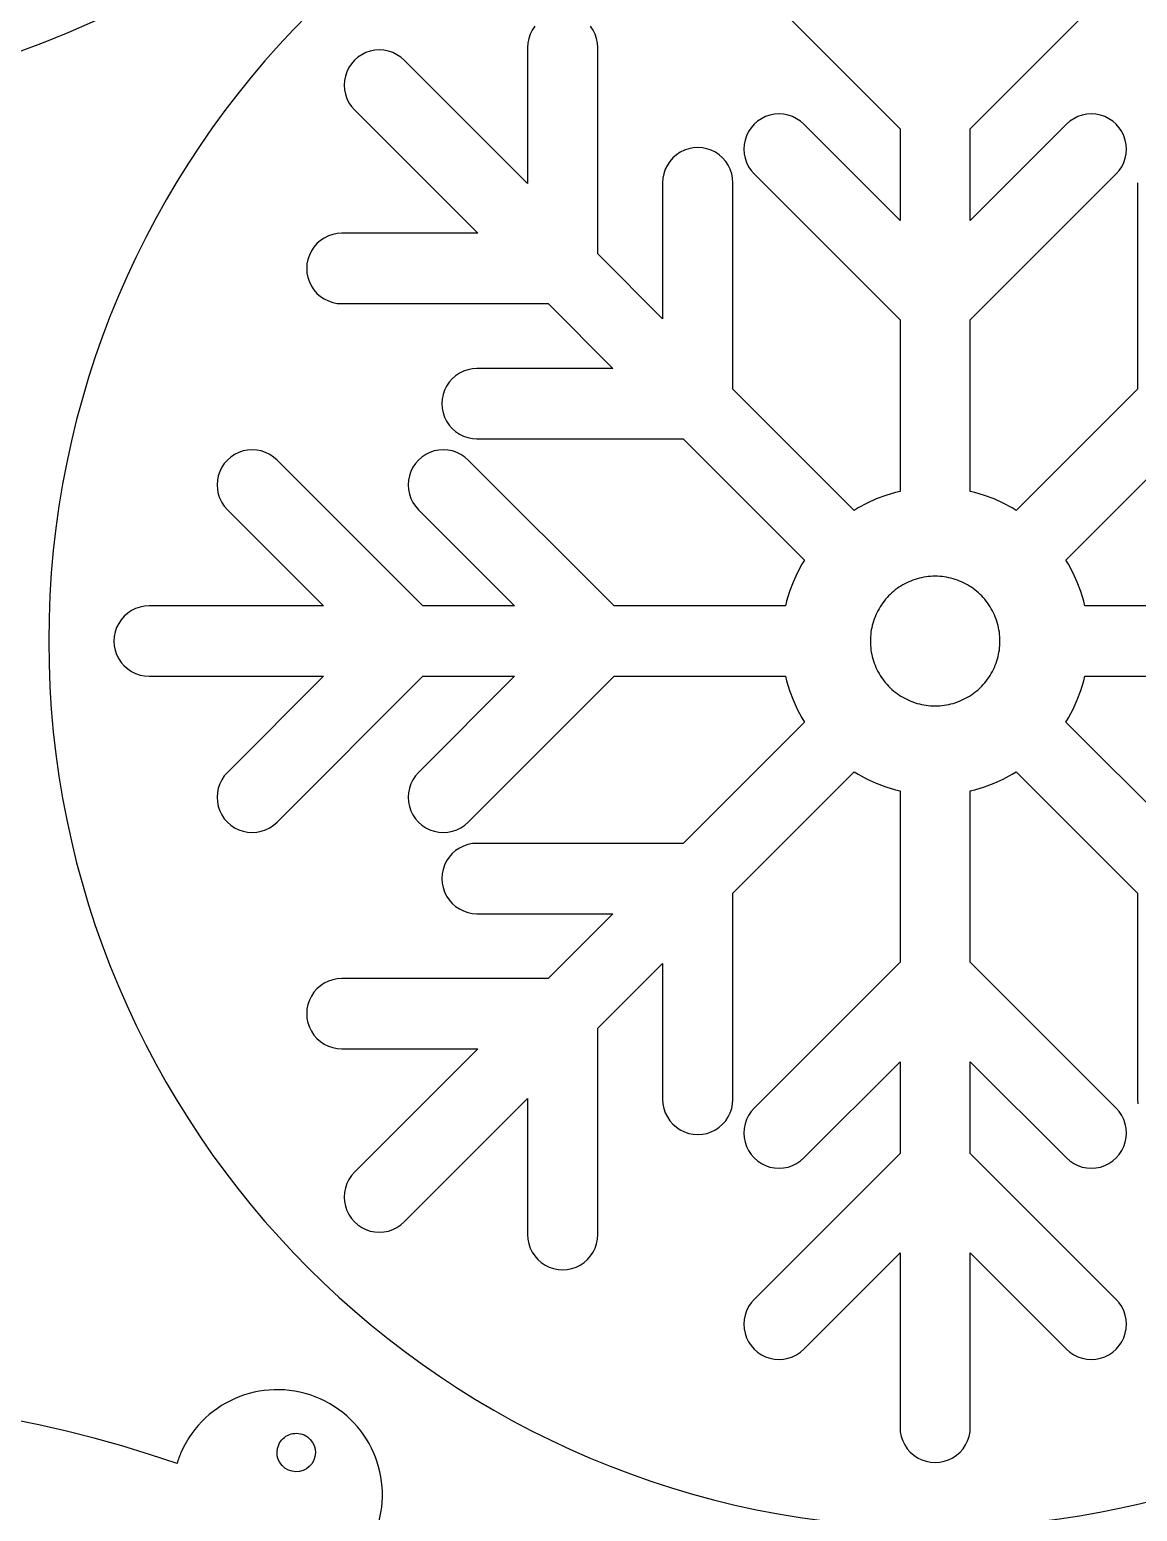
# Model space of a CAD drawing. Extents: x -10 to 300, y 40 to 641.
# Drawn here: x 112.1 to 194.3, y 364.2 to 474 of the extents above; entities that cross this region are included whole.
import ezdxf

# ---------------------------------------------------------------- set-up
doc = ezdxf.new("R2010")
doc.units = 0
doc.layers.add('Laag_1', color=7, linetype='CONTINUOUS')

msp = doc.modelspace()

# ---------------------------------------------------------------- linework, layer by layer
at = {"layer": 'Laag_1', "color": 1}
for p, q in [((165.843651, 477.495409), (176.655368, 466.683607)), ((181.866801, 466.683607), (192.678598, 477.495409)), ((149.129875, 473.368653), (149.063343, 473.034312)), ((149.239408, 473.691436), (149.129875, 473.368653)), ((149.390065, 473.997114), (149.239408, 473.691436)), ((149.579437, 474.280485), (149.390065, 473.997114)), ((153.903319, 473.997114), (153.71403, 474.280485)), ((154.054088, 473.691436), (153.903319, 473.997114)), ((154.16373, 473.368653), (154.054088, 473.691436)), ((154.230101, 473.034312), (154.16373, 473.368653)), ((137.061175, 472.320522), (136.755496, 472.169715)), ((137.383883, 472.429956), (137.061175, 472.320522)), ((137.718256, 472.49657), (137.383883, 472.429956)), ((138.058287, 472.518884), (137.718256, 472.49657)), ((138.398536, 472.49657), (138.058287, 472.518871)), ((138.732608, 472.429956), (138.398536, 472.49657)), ((139.055479, 472.320522), (138.732608, 472.429956)), ((139.361167, 472.169715), (139.055479, 472.320522)), ((149.063343, 473.034312), (149.040881, 472.694275)), ((149.041073, 472.694275), (149.041073, 462.615486)), ((154.252477, 472.694275), (154.229936, 473.034312)), ((154.252477, 457.404103), (154.252477, 472.694275)), ((135.801746, 471.216032), (135.650979, 470.910353)), ((135.991146, 471.499402), (135.801746, 471.216032)), ((136.215922, 471.755578), (135.991146, 471.499402)), ((136.4721, 471.980315), (136.215922, 471.755578)), ((136.755496, 472.169715), (136.4721, 471.980315)), ((139.644639, 471.980315), (139.361167, 472.169715)), ((139.900871, 471.755578), (139.644639, 471.980315)), ((149.041073, 462.615486), (139.900871, 471.755578)), ((135.474915, 470.253237), (135.452341, 469.913192)), ((135.541527, 470.587577), (135.474915, 470.253237)), ((135.650979, 470.910353), (135.541527, 470.587577)), ((135.452671, 469.913192), (135.475125, 469.572985)), ((135.474915, 469.572985), (135.541527, 469.238808)), ((135.541527, 469.238808), (135.650979, 468.916026)), ((135.650979, 468.916026), (135.801746, 468.610348)), ((135.801746, 468.610348), (135.991146, 468.326819)), ((135.991146, 468.326819), (136.215922, 468.070649)), ((136.215922, 468.070649), (145.355969, 458.930386)), ((165.618952, 466.755753), (165.42958, 466.472384)), ((165.843651, 467.012089), (165.618952, 466.755753)), ((166.099965, 467.236825), (165.843651, 467.012089)), ((166.383326, 467.426227), (166.099965, 467.236825)), ((166.688958, 467.576867), (166.383326, 467.426227)), ((167.01172, 467.686473), (166.688958, 467.576867)), ((167.346095, 467.752916), (167.01172, 467.686473)), ((167.686235, 467.775224), (167.346095, 467.752916)), ((168.026264, 467.752916), (167.686235, 467.775224)), ((168.360556, 467.686473), (168.026264, 467.752916)), ((168.683318, 467.576867), (168.360556, 467.686473)), ((168.989055, 467.426227), (168.683318, 467.576867)), ((169.272449, 467.236825), (168.989055, 467.426227)), ((169.528676, 467.012089), (169.272449, 467.236825)), ((176.655368, 459.88521), (169.528676, 467.012089)), ((188.99357, 467.012089), (181.866801, 459.88521)), ((189.249857, 467.236825), (188.99357, 467.012089)), ((189.533248, 467.426227), (189.249857, 467.236825)), ((189.838985, 467.576867), (189.533248, 467.426227)), ((190.161748, 467.686473), (189.838985, 467.576867)), ((190.495985, 467.752916), (190.161748, 467.686473)), ((190.836044, 467.775224), (190.495985, 467.752916)), ((191.176181, 467.752916), (190.836044, 467.775224)), ((191.510528, 467.686473), (191.176181, 467.752916)), ((191.833235, 467.576867), (191.510528, 467.686473)), ((192.138976, 467.426227), (191.833235, 467.576867)), ((192.422366, 467.236825), (192.138976, 467.426227)), ((192.678598, 467.012089), (192.422366, 467.236825)), ((192.903351, 466.755753), (192.678598, 467.012089)), ((193.092699, 466.472384), (192.903351, 466.755753)), ((165.169274, 465.843921), (165.102744, 465.509745)), ((165.278894, 466.166704), (165.169274, 465.843921)), ((165.42958, 466.472384), (165.278894, 466.166704)), ((176.655368, 466.683607), (176.655368, 459.88521)), ((181.866801, 459.88521), (181.866801, 466.683607)), ((193.243382, 466.166704), (193.092699, 466.472384)), ((193.353028, 465.843921), (193.243382, 466.166704)), ((193.419505, 465.509745), (193.353028, 465.843921)), ((159.822788, 464.518118), (159.598171, 464.261947)), ((160.079047, 464.742861), (159.822788, 464.518118)), ((160.36244, 464.93226), (160.079047, 464.742861)), ((160.668095, 465.083063), (160.36244, 464.93226)), ((160.990912, 465.192503), (160.668095, 465.083063)), ((161.325176, 465.259108), (160.990912, 465.192503)), ((161.665234, 465.281254), (161.325176, 465.259108)), ((162.005483, 465.259108), (161.665234, 465.281262)), ((162.339693, 465.192503), (162.005483, 465.259108)), ((162.662428, 465.083063), (162.339693, 465.192503)), ((162.96811, 464.93226), (162.662428, 465.083063)), ((163.251586, 464.742861), (162.96811, 464.93226)), ((163.507791, 464.518118), (163.251586, 464.742861)), ((163.732544, 464.261947), (163.507791, 464.518118)), ((165.102744, 465.509745), (165.080284, 465.169537)), ((165.080504, 465.169537), (165.103102, 464.8295)), ((165.102744, 464.8295), (165.169274, 464.495155)), ((193.353028, 464.495155), (193.419505, 464.8295)), ((193.441799, 465.169537), (193.41923, 465.509745)), ((193.419505, 464.8295), (193.441965, 465.169537)), ((159.258004, 463.672743), (159.148355, 463.350122)), ((159.408795, 463.978421), (159.258004, 463.672743)), ((159.598171, 464.261947), (159.408795, 463.978421)), ((163.921889, 463.978421), (163.732544, 464.261947)), ((164.072684, 463.672743), (163.921889, 463.978421)), ((164.182244, 463.350122), (164.072684, 463.672743)), ((165.169274, 464.495155), (165.278894, 464.172378)), ((165.278894, 464.172378), (165.42958, 463.8667)), ((165.42958, 463.8667), (165.618952, 463.583329)), ((165.618952, 463.583329), (165.843651, 463.326994)), ((192.678598, 463.326994), (192.903351, 463.583329)), ((192.903351, 463.583329), (193.092699, 463.8667)), ((193.092699, 463.8667), (193.243382, 464.172378)), ((193.243382, 464.172378), (193.353028, 464.495155)), ((159.059641, 462.67574), (159.059641, 452.59678)), ((159.081853, 463.015784), (159.059834, 462.67574)), ((159.148355, 463.350122), (159.081853, 463.015784)), ((164.248697, 463.015784), (164.182244, 463.350122)), ((164.270992, 462.67574), (164.248423, 463.015784)), ((164.270992, 447.385414), (164.270992, 462.67574)), ((165.843651, 463.326994), (176.655368, 452.515181)), ((181.866801, 452.515181), (192.678598, 463.326994)), ((194.251287, 462.67574), (194.251287, 447.385414)), ((133.434839, 458.167251), (133.210035, 457.910911)), ((133.691016, 458.391979), (133.434839, 458.167251)), ((133.974432, 458.581395), (133.691016, 458.391979)), ((134.280037, 458.732037), (133.974432, 458.581395)), ((134.602826, 458.841628), (134.280037, 458.732037)), ((134.937174, 458.908078), (134.602826, 458.841628)), ((135.27723, 458.930386), (134.937174, 458.908078)), ((145.355969, 458.930386), (135.27723, 458.930386)), ((132.760353, 456.999085), (132.693822, 456.664903)), ((132.869868, 457.321862), (132.760353, 456.999085)), ((133.020681, 457.627547), (132.869868, 457.321862)), ((133.210035, 457.910911), (133.020681, 457.627547)), ((159.059641, 452.59678), (154.252477, 457.404103)), ((132.693822, 456.664903), (132.671312, 456.324708)), ((132.671587, 456.324708), (132.694069, 455.984664)), ((132.693822, 455.984664), (132.760353, 455.650317)), ((132.760353, 455.650317), (132.869868, 455.32754)), ((132.869868, 455.32754), (133.020681, 455.021871)), ((133.020681, 455.021871), (133.210035, 454.738491)), ((133.210035, 454.738491), (133.434839, 454.482153)), ((133.434839, 454.482153), (133.691016, 454.257409)), ((133.691016, 454.257409), (133.974432, 454.068175)), ((133.974432, 454.068175), (134.280037, 453.917378)), ((134.280037, 453.917378), (134.602826, 453.807777)), ((134.602826, 453.807777), (134.937174, 453.741324)), ((134.937174, 453.741324), (135.27723, 453.719016)), ((135.27723, 453.719016), (150.567369, 453.719016)), ((150.567369, 453.719016), (155.374698, 448.911841)), ((176.655368, 452.515181), (176.655368, 439.802123)), ((181.866801, 439.802123), (181.866801, 452.515181)), ((143.453353, 448.148712), (143.228658, 447.892384)), ((143.709557, 448.373287), (143.453353, 448.148712)), ((143.993028, 448.562692), (143.709557, 448.373287)), ((144.29877, 448.713496), (143.993028, 448.562692)), ((144.62134, 448.823103), (144.29877, 448.713496)), ((144.955688, 448.889537), (144.62134, 448.823103)), ((145.295743, 448.911841), (144.955688, 448.889537)), ((155.374698, 448.911841), (145.295743, 448.911841)), ((142.778976, 446.980539), (142.712364, 446.64621)), ((142.888382, 447.303334), (142.778976, 446.980539)), ((143.039195, 447.60899), (142.888382, 447.303334)), ((143.228658, 447.892384), (143.039195, 447.60899)), ((173.260536, 438.39588), (164.270992, 447.385414)), ((194.251287, 447.385414), (185.26177, 438.39588)), ((142.690183, 446.306162), (142.712253, 445.965963)), ((142.712364, 446.64621), (142.690322, 446.306162)), ((142.712364, 445.965963), (142.778976, 445.631772)), ((142.778976, 445.631772), (142.888382, 445.309004)), ((142.888382, 445.309004), (143.039195, 445.003311)), ((143.039195, 445.003311), (143.228658, 444.719894)), ((143.228658, 444.719894), (143.453353, 444.463653)), ((143.453353, 444.463653), (143.709557, 444.238909)), ((143.709557, 444.238909), (143.993028, 444.04955)), ((143.993028, 444.04955), (144.29877, 443.898783)), ((144.29877, 443.898783), (144.62134, 443.789248)), ((144.62134, 443.789248), (144.955688, 443.722759)), ((144.955688, 443.722759), (145.295743, 443.700461)), ((145.295743, 443.700461), (160.586072, 443.700461)), ((160.586072, 443.700461), (169.57562, 434.71089)), ((188.946686, 434.71089), (197.936203, 443.700461)), ((127.330696, 442.541862), (127.04739, 442.352499)), ((127.636438, 442.692612), (127.330696, 442.541862)), ((127.959146, 442.802163), (127.636438, 442.692612)), ((128.293327, 442.868666), (127.959146, 442.802163)), ((128.633494, 442.890943), (128.293327, 442.868666)), ((128.973551, 442.868666), (128.633494, 442.890956)), ((129.307927, 442.802163), (128.973551, 442.868666)), ((129.630688, 442.692612), (129.307927, 442.802163)), ((129.936457, 442.541862), (129.630688, 442.692612)), ((130.219737, 442.352499), (129.936457, 442.541862)), ((141.49911, 442.541862), (141.215721, 442.352499)), ((141.80476, 442.692612), (141.49911, 442.541862)), ((142.127495, 442.802163), (141.80476, 442.692612)), ((142.461658, 442.868666), (142.127495, 442.802163)), ((142.801899, 442.890943), (142.461658, 442.868666)), ((143.141983, 442.868666), (142.801899, 442.890956)), ((143.476358, 442.802163), (143.141983, 442.868666)), ((143.799093, 442.692612), (143.476358, 442.802163)), ((144.104862, 442.541862), (143.799093, 442.692612)), ((144.388141, 442.352499), (144.104862, 442.541862)), ((126.376863, 441.588105), (126.226187, 441.282421)), ((126.566327, 441.871526), (126.376863, 441.588105)), ((126.790939, 442.127772), (126.566327, 441.871526)), ((127.04739, 442.352499), (126.790939, 442.127772)), ((130.476078, 442.127772), (130.219737, 442.352499)), ((141.287905, 431.315971), (130.476078, 442.127772)), ((140.545248, 441.588105), (140.394591, 441.282421)), ((140.734648, 441.871526), (140.545248, 441.588105)), ((140.959351, 442.127772), (140.734648, 441.871526)), ((141.215721, 442.352499), (140.959351, 442.127772)), ((144.64451, 442.127772), (144.388141, 442.352499)), ((155.45631, 431.315971), (144.64451, 442.127772)), ((126.050115, 440.62538), (126.027659, 440.285255)), ((126.116617, 440.959691), (126.050115, 440.62538)), ((126.226187, 441.282421), (126.116617, 440.959691)), ((140.218527, 440.62538), (140.196091, 440.285255)), ((140.285029, 440.959691), (140.218527, 440.62538)), ((140.394591, 441.282421), (140.285029, 440.959691)), ((126.027852, 440.285255), (126.050307, 439.94517)), ((126.050115, 439.94517), (126.116617, 439.610863)), ((126.116617, 439.610863), (126.226187, 439.288106)), ((126.226187, 439.288106), (126.376863, 438.98244)), ((140.19631, 440.285255), (140.218738, 439.94517)), ((140.218527, 439.94517), (140.285029, 439.610863)), ((140.285029, 439.610863), (140.394591, 439.288106)), ((140.394591, 439.288106), (140.545248, 438.98244)), ((175.596809, 439.505165), (174.898607, 439.242393)), ((176.310664, 439.721712), (175.596809, 439.505165)), ((176.655368, 439.802123), (176.310664, 439.721712)), ((182.211609, 439.721712), (181.866801, 439.802123)), ((182.92547, 439.505165), (182.211609, 439.721712)), ((183.623643, 439.242393), (182.92547, 439.505165)), ((126.376863, 438.98244), (126.566327, 438.699028)), ((126.566327, 438.699028), (126.790939, 438.442769)), ((126.790939, 438.442769), (133.917873, 431.315971)), ((140.545248, 438.98244), (140.734648, 438.699028)), ((140.734648, 438.699028), (140.959351, 438.442769)), ((140.959351, 438.442769), (148.086286, 431.315971)), ((173.561192, 438.582854), (173.260536, 438.39588)), ((174.219149, 438.934533), (173.561192, 438.582854)), ((174.898607, 439.242393), (174.219149, 438.934533)), ((184.303153, 438.934533), (183.623643, 439.242393)), ((184.961054, 438.582854), (184.303153, 438.934533)), ((185.26177, 438.39588), (184.961054, 438.582854)), ((169.388622, 434.410234), (169.03687, 433.752317)), ((169.57562, 434.71089), (169.388622, 434.410234)), ((189.133598, 434.410234), (188.946686, 434.71089)), ((189.485377, 433.752317), (189.133598, 434.410234)), ((168.729029, 433.072817), (168.466212, 432.37467)), ((169.03687, 433.752317), (168.729029, 433.072817)), ((176.577405, 432.695101), (176.441256, 432.600011)), ((176.716647, 432.785388), (176.577405, 432.695101)), ((176.858818, 432.870788), (176.716647, 432.785388)), ((177.003921, 432.951241), (176.858818, 432.870788)), ((177.151793, 433.026657), (177.003921, 432.951241)), ((177.302272, 433.096983), (177.151793, 433.026657)), ((177.45519, 433.162107), (177.302272, 433.096983)), ((177.610392, 433.221968), (177.45519, 433.162107)), ((177.76771, 433.276492), (177.610392, 433.221968)), ((177.927143, 433.325614), (177.76771, 433.276492)), ((178.088535, 433.36926), (177.927143, 433.325614)), ((178.251718, 433.40731), (178.088535, 433.36926)), ((178.416558, 433.439721), (178.251718, 433.40731)), ((178.582933, 433.4664), (178.416558, 433.439721)), ((178.750699, 433.487261), (178.582933, 433.4664)), ((178.919751, 433.502262), (178.750699, 433.487261)), ((179.089932, 433.511392), (178.919751, 433.502262)), ((179.26111, 433.514531), (179.089932, 433.511392)), ((179.431746, 433.511463), (179.260555, 433.514601)), ((179.601917, 433.502333), (179.431746, 433.511463)), ((179.77096, 433.487332), (179.601917, 433.502333)), ((179.938746, 433.466471), (179.77096, 433.487332)), ((180.10512, 433.43979), (179.938746, 433.466471)), ((180.26996, 433.40738), (180.10512, 433.43979)), ((180.433146, 433.369331), (180.26996, 433.40738)), ((180.594535, 433.325684), (180.433146, 433.369331)), ((180.753971, 433.276567), (180.594535, 433.325684)), ((180.911291, 433.222039), (180.753971, 433.276567)), ((181.066487, 433.162173), (180.911291, 433.222039)), ((181.219405, 433.097049), (181.066487, 433.162173)), ((181.369889, 433.026727), (181.219405, 433.097049)), ((181.517762, 432.951307), (181.369889, 433.026727)), ((181.662865, 432.870858), (181.517762, 432.951307)), ((181.805034, 432.785459), (181.662865, 432.870858)), ((181.944277, 432.695167), (181.805034, 432.785459)), ((182.080427, 432.600081), (181.944277, 432.695167)), ((189.793277, 433.072817), (189.485377, 433.752317)), ((190.055956, 432.37467), (189.793277, 433.072817)), ((168.249762, 431.660772), (168.169324, 431.315971)), ((168.466212, 432.37467), (168.249762, 431.660772)), ((175.480739, 431.675664), (175.378786, 431.540799)), ((175.587083, 431.8064), (175.480739, 431.675664)), ((175.697658, 431.932958), (175.587083, 431.8064)), ((175.812145, 432.055247), (175.697658, 431.932958)), ((175.930702, 432.173181), (175.812145, 432.055247)), ((176.053005, 432.286707), (175.930702, 432.173181)), ((176.178894, 432.395742), (176.053005, 432.286707)), ((176.308365, 432.500197), (176.178894, 432.395742)), ((176.441256, 432.600011), (176.308365, 432.500197)), ((182.213317, 432.500263), (182.080427, 432.600081)), ((182.342783, 432.395811), (182.213317, 432.500263)), ((182.468672, 432.286776), (182.342783, 432.395811)), ((182.590975, 432.173256), (182.468672, 432.286776)), ((182.709536, 432.055314), (182.590975, 432.173256)), ((182.82402, 431.933027), (182.709536, 432.055314)), ((182.934599, 431.806471), (182.82402, 431.933027)), ((183.040944, 431.67573), (182.934599, 431.806471)), ((183.142897, 431.540868), (183.040944, 431.67573)), ((190.272542, 431.660772), (190.055956, 432.37467)), ((190.352952, 431.315971), (190.272542, 431.660772)), ((119.149029, 430.552768), (118.924325, 430.296523)), ((119.405287, 430.77751), (119.149029, 430.552768)), ((119.688676, 430.966887), (119.405287, 430.77751)), ((119.994336, 431.117635), (119.688676, 430.966887)), ((120.31718, 431.227173), (119.994336, 431.117635)), ((120.651446, 431.293677), (120.31718, 431.227173)), ((120.991584, 431.315971), (120.651446, 431.293677)), ((133.917873, 431.315971), (120.991584, 431.315971)), ((148.086286, 431.315971), (141.287905, 431.315971)), ((168.169324, 431.315971), (155.45631, 431.315971)), ((174.803158, 430.501085), (174.743064, 430.343654)), ((174.868953, 430.656824), (174.803158, 430.501085)), ((174.940448, 430.810736), (174.868953, 430.656824)), ((175.017641, 430.962647), (174.940448, 430.810736)), ((175.100534, 431.11241), (175.017641, 430.962647)), ((175.188247, 431.259072), (175.099978, 431.112345)), ((175.281237, 431.401918), (175.188247, 431.259072)), ((175.378786, 431.540799), (175.281237, 431.401918)), ((183.24044, 431.401984), (183.142897, 431.540868)), ((183.333431, 431.259147), (183.24044, 431.401984)), ((183.4217, 431.11241), (183.333431, 431.259147)), ((183.504591, 430.96262), (183.4217, 431.112384)), ((183.581786, 430.810709), (183.504591, 430.96262)), ((183.65328, 430.656792), (183.581786, 430.810709)), ((183.719072, 430.501058), (183.65328, 430.656792)), ((183.779169, 430.343623), (183.719072, 430.501058)), ((203.065966, 431.315971), (190.352952, 431.315971)), ((118.474625, 429.384684), (118.408093, 429.050391)), ((118.58424, 429.707446), (118.474625, 429.384684)), ((118.735036, 430.01312), (118.58424, 429.707446)), ((118.924325, 430.296523), (118.735036, 430.01312)), ((174.502866, 429.372231), (174.482812, 429.207289)), ((174.528652, 429.536565), (174.502866, 429.372231)), ((174.560077, 429.700129), (174.528652, 429.536565)), ((174.597187, 429.862775), (174.560077, 429.700129)), ((174.639983, 430.024343), (174.597187, 429.862775)), ((174.688675, 430.184687), (174.639983, 430.024343)), ((174.743064, 430.343654), (174.688675, 430.184687)), ((183.833559, 430.18466), (183.779169, 430.343623)), ((183.882254, 430.024316), (183.833559, 430.18466)), ((183.92505, 429.862744), (183.882254, 430.024316)), ((183.96216, 429.700102), (183.92505, 429.862744)), ((183.993631, 429.536534), (183.96216, 429.700102)), ((184.019416, 429.372204), (183.993631, 429.536534)), ((184.03947, 429.207262), (184.019416, 429.372204)), ((118.408093, 429.050391), (118.38585, 428.710293)), ((118.38585, 428.710293), (118.40793, 428.370195)), ((118.408093, 428.370195), (118.474625, 428.035902)), ((174.459972, 428.876177), (174.456834, 428.710308)), ((174.456834, 428.710308), (174.459972, 428.544447)), ((174.468126, 429.04188), (174.459972, 428.876177)), ((174.459972, 428.544447), (174.468126, 428.378734)), ((174.482812, 429.207289), (174.468126, 429.04188)), ((174.468126, 428.378734), (174.482812, 428.213331)), ((184.054156, 429.041853), (184.03947, 429.207262)), ((184.03947, 428.2133), (184.054156, 428.378707)), ((184.06231, 428.876141), (184.054156, 429.041853)), ((184.054156, 428.378707), (184.06231, 428.54442)), ((184.065448, 428.710281), (184.06231, 428.876141)), ((184.06231, 428.54442), (184.065448, 428.710281)), ((118.474625, 428.035902), (118.58424, 427.71314)), ((118.58424, 427.71314), (118.735036, 427.407469)), ((118.735036, 427.407469), (118.924325, 427.124066)), ((174.482812, 428.213331), (174.502866, 428.048383)), ((174.502866, 428.048383), (174.528652, 427.884049)), ((174.528652, 427.884049), (174.560077, 427.720486)), ((174.560077, 427.720486), (174.597187, 427.557844)), ((174.597187, 427.557844), (174.639983, 427.396277)), ((174.639983, 427.396277), (174.688675, 427.235932)), ((174.688675, 427.235932), (174.743064, 427.076965)), ((183.779169, 427.076939), (183.833559, 427.2359)), ((183.833559, 427.2359), (183.882254, 427.396246)), ((183.882254, 427.396246), (183.92505, 427.557817)), ((183.92505, 427.557817), (183.96216, 427.720459)), ((183.96216, 427.720459), (183.993631, 427.884024)), ((183.993631, 427.884024), (184.019416, 428.048358)), ((184.019416, 428.048358), (184.03947, 428.2133)), ((118.924325, 427.124066), (119.149029, 426.867821)), ((119.149029, 426.867821), (119.405287, 426.643076)), ((119.405287, 426.643076), (119.688676, 426.453704)), ((119.688676, 426.453704), (119.994336, 426.302963)), ((119.994336, 426.302963), (120.31718, 426.193429)), ((120.31718, 426.193429), (120.651446, 426.126913)), ((120.651446, 426.126913), (120.991584, 426.104627)), ((120.991584, 426.104627), (133.917873, 426.104627)), ((133.917873, 426.104627), (126.790939, 418.97782)), ((130.476078, 415.292818), (141.287905, 426.104627)), ((148.086286, 426.104627), (140.959351, 418.97782)), ((141.287905, 426.104627), (148.086286, 426.104627)), ((144.64451, 415.292818), (155.45631, 426.104627)), ((155.45631, 426.104627), (168.169324, 426.104627)), ((168.169324, 426.104627), (168.249762, 425.759805)), ((174.743064, 427.076965), (174.803158, 426.919531)), ((174.803158, 426.919531), (174.868953, 426.763795)), ((174.868953, 426.763795), (174.940448, 426.609879)), ((174.940448, 426.609879), (175.017641, 426.457967)), ((175.017641, 426.457967), (175.100534, 426.308205)), ((175.100534, 426.308173), (175.188801, 426.161446)), ((175.188801, 426.161446), (175.281793, 426.018603)), ((183.240995, 426.018678), (183.333987, 426.161517)), ((183.333987, 426.161517), (183.42225, 426.308253)), ((183.4217, 426.308173), (183.504591, 426.45794)), ((183.504591, 426.45794), (183.581786, 426.609852)), ((183.581786, 426.609852), (183.65328, 426.763764)), ((183.65328, 426.763764), (183.719072, 426.919504)), ((183.719072, 426.919504), (183.779169, 427.076939)), ((190.272542, 425.759805), (190.352952, 426.104627)), ((190.352952, 426.104627), (203.065966, 426.104627)), ((168.249762, 425.759805), (168.466212, 425.045934)), ((168.466212, 425.045934), (168.729029, 424.347782)), ((175.281793, 426.018603), (175.379341, 425.879719)), ((175.379341, 425.879719), (175.481295, 425.744859)), ((175.481295, 425.744859), (175.587634, 425.614121)), ((175.587634, 425.614121), (175.698214, 425.487565)), ((175.698214, 425.487565), (175.812701, 425.365275)), ((175.812701, 425.365275), (175.931258, 425.247336)), ((175.931258, 425.247336), (176.053561, 425.133811)), ((176.053561, 425.133811), (176.17945, 425.024776)), ((176.17945, 425.024776), (176.308916, 424.920324)), ((182.213868, 424.920399), (182.343338, 425.024856)), ((182.343338, 425.024856), (182.469223, 425.133886)), ((182.469223, 425.133886), (182.59153, 425.247411)), ((182.59153, 425.247411), (182.710087, 425.365353)), ((182.710087, 425.365353), (182.824574, 425.487636)), ((182.824574, 425.487636), (182.93515, 425.614196)), ((182.93515, 425.614196), (183.041498, 425.744934)), ((183.041498, 425.744934), (183.143442, 425.879799)), ((183.143442, 425.879799), (183.240995, 426.018678)), ((189.793277, 424.347782), (190.055956, 425.045934)), ((190.055956, 425.045934), (190.272542, 425.759805)), ((168.729029, 424.347782), (169.03687, 423.668285)), ((176.308916, 424.920324), (176.441811, 424.820506)), ((176.441811, 424.820506), (176.577955, 424.725416)), ((176.577955, 424.725416), (176.717198, 424.635133)), ((176.717198, 424.635133), (176.859368, 424.549729)), ((176.859368, 424.549729), (177.004475, 424.469278)), ((177.004475, 424.469278), (177.152345, 424.393861)), ((177.152345, 424.393861), (177.302823, 424.323539)), ((177.302823, 424.323539), (177.455741, 424.258414)), ((177.455741, 424.258414), (177.610948, 424.19855)), ((177.610948, 424.19855), (177.768266, 424.144026)), ((177.768266, 424.144026), (177.927703, 424.094909)), ((177.927703, 424.094909), (178.089091, 424.051263)), ((178.089091, 424.051263), (178.25227, 424.013212)), ((178.25227, 424.013212), (178.417112, 423.980802)), ((178.417112, 423.980802), (178.583484, 423.954166)), ((178.583484, 423.954166), (178.751277, 423.933305)), ((178.751277, 423.933305), (178.92032, 423.918304)), ((178.92032, 423.918304), (179.090486, 423.909174)), ((179.090486, 423.909174), (179.261682, 423.906036)), ((179.26111, 423.906061), (179.432306, 423.9092)), ((179.261125, 423.90606), (179.261125, 423.90606)), ((179.432306, 423.9092), (179.602486, 423.91833)), ((179.602486, 423.91833), (179.771529, 423.933331)), ((179.771529, 423.933331), (179.9393, 423.954191)), ((179.9393, 423.954191), (180.105676, 423.980872)), ((180.105676, 423.980872), (180.270519, 424.013282)), ((180.270519, 424.013282), (180.433698, 424.051333)), ((180.433698, 424.051333), (180.59509, 424.094978)), ((180.59509, 424.094978), (180.754527, 424.144095)), ((180.754527, 424.144095), (180.91184, 424.198624)), ((180.91184, 424.198624), (181.067042, 424.258489)), ((181.067042, 424.258489), (181.219961, 424.323614)), ((181.219961, 424.323614), (181.370439, 424.393932)), ((181.370439, 424.393932), (181.518318, 424.469353)), ((181.518318, 424.469353), (181.663416, 424.549809)), ((181.663416, 424.549809), (181.80559, 424.635204)), ((181.80559, 424.635204), (181.944833, 424.725491)), ((181.944833, 424.725491), (182.080977, 424.820586)), ((182.080977, 424.820586), (182.213868, 424.920399)), ((189.485377, 423.668285), (189.793277, 424.347782)), ((169.03687, 423.668285), (169.388622, 423.010357)), ((169.388622, 423.010357), (169.57562, 422.709695)), ((188.946686, 422.709695), (189.133598, 423.010357)), ((189.133598, 423.010357), (189.485377, 423.668285)), ((169.57562, 422.709695), (160.586072, 413.720129)), ((197.936203, 413.720129), (188.946686, 422.709695)), ((126.376863, 418.43814), (126.226187, 418.132489)), ((126.566327, 418.721561), (126.376863, 418.43814)), ((126.790939, 418.97782), (126.566327, 418.721561)), ((140.545248, 418.43814), (140.394591, 418.132489)), ((140.734648, 418.721561), (140.545248, 418.43814)), ((140.959351, 418.97782), (140.734648, 418.721561)), ((164.270992, 410.035195), (173.260536, 419.024706)), ((173.260536, 419.024706), (173.561192, 418.837754)), ((173.561192, 418.837754), (174.219149, 418.486056)), ((174.219149, 418.486056), (174.898607, 418.178196)), ((183.623643, 418.178196), (184.303153, 418.486056)), ((184.303153, 418.486056), (184.961054, 418.837754)), ((184.961054, 418.837754), (185.26177, 419.024706)), ((185.26177, 419.024706), (194.251287, 410.035195)), ((126.050115, 417.475434), (126.027659, 417.135331)), ((126.116617, 417.809708), (126.050115, 417.475434)), ((126.226187, 418.132489), (126.116617, 417.809708)), ((140.218527, 417.475434), (140.196091, 417.135331)), ((140.285029, 417.809708), (140.218527, 417.475434)), ((140.394591, 418.132489), (140.285029, 417.809708)), ((174.898607, 418.178196), (175.596809, 417.915411)), ((175.596809, 417.915411), (176.310664, 417.698874)), ((176.310664, 417.698874), (176.655368, 417.618477)), ((176.655368, 417.618477), (176.655368, 404.90539)), ((181.866801, 417.618477), (182.211609, 417.698874)), ((181.866801, 404.90539), (181.866801, 417.618477)), ((182.211609, 417.698874), (182.92547, 417.915411)), ((182.92547, 417.915411), (183.623643, 418.178196)), ((126.027852, 417.135331), (126.050307, 416.795209)), ((126.050115, 416.795209), (126.116617, 416.460898)), ((126.116617, 416.460898), (126.226187, 416.138163)), ((140.19631, 417.135331), (140.218738, 416.795209)), ((140.218527, 416.795209), (140.285029, 416.460898)), ((140.285029, 416.460898), (140.394591, 416.138163)), ((126.226187, 416.138163), (126.376863, 415.832467)), ((126.376863, 415.832467), (126.566327, 415.549078)), ((126.566327, 415.549078), (126.790939, 415.292818)), ((126.790939, 415.292818), (127.04739, 415.068077)), ((130.219737, 415.068077), (130.476078, 415.292818)), ((140.394591, 416.138163), (140.545248, 415.832467)), ((140.545248, 415.832467), (140.734648, 415.549078)), ((140.734648, 415.549078), (140.959351, 415.292818)), ((140.959351, 415.292818), (141.215721, 415.068077)), ((144.388141, 415.068077), (144.64451, 415.292818)), ((127.04739, 415.068077), (127.330696, 414.878733)), ((127.330696, 414.878733), (127.636438, 414.727992)), ((127.636438, 414.727992), (127.959146, 414.618423)), ((127.959146, 414.618423), (128.293327, 414.55192)), ((128.293327, 414.55192), (128.633494, 414.52963)), ((128.633494, 414.52963), (128.973551, 414.55192)), ((128.973551, 414.55192), (129.307927, 414.618423)), ((129.307927, 414.618423), (129.630688, 414.727992)), ((129.630688, 414.727992), (129.936457, 414.878733)), ((129.936457, 414.878733), (130.219737, 415.068077)), ((141.215721, 415.068077), (141.49911, 414.878733)), ((141.49911, 414.878733), (141.80476, 414.727992)), ((141.80476, 414.727992), (142.127495, 414.618423)), ((142.127495, 414.618423), (142.461658, 414.55192)), ((142.461658, 414.55192), (142.801899, 414.52963)), ((142.801899, 414.52963), (143.141983, 414.55192)), ((143.141983, 414.55192), (143.476358, 414.618423)), ((143.476358, 414.618423), (143.799093, 414.727992)), ((143.799093, 414.727992), (144.104862, 414.878733)), ((144.104862, 414.878733), (144.388141, 415.068077)), ((143.453353, 412.95694), (143.228658, 412.70069)), ((143.709557, 413.181682), (143.453353, 412.95694)), ((143.993028, 413.371034), (143.709557, 413.181682)), ((144.29877, 413.521803), (143.993028, 413.371034)), ((144.62134, 413.631345), (144.29877, 413.521803)), ((144.955688, 413.69783), (144.62134, 413.631345)), ((145.295743, 413.720129), (144.955688, 413.69783)), ((160.586072, 413.720129), (145.295743, 413.720129)), ((142.888382, 412.111587), (142.778976, 411.788796)), ((143.039195, 412.417256), (142.888382, 412.111587)), ((143.228658, 412.70069), (143.039195, 412.417256)), ((142.690183, 411.114418), (142.712253, 410.774389)), ((142.712364, 411.454632), (142.690322, 411.114418)), ((142.778976, 411.788796), (142.712364, 411.454632)), ((142.712364, 410.774389), (142.778976, 410.440042)), ((142.778976, 410.440042), (142.888382, 410.117269)), ((142.888382, 410.117269), (143.039195, 409.811581)), ((143.039195, 409.811581), (143.228658, 409.528202)), ((164.270992, 394.744856), (164.270992, 410.035195)), ((194.251287, 410.035195), (194.251287, 394.744856)), ((143.228658, 409.528202), (143.453353, 409.271887)), ((143.453353, 409.271887), (143.709557, 409.047302)), ((143.709557, 409.047302), (143.993028, 408.857903)), ((143.993028, 408.857903), (144.29877, 408.70709)), ((144.29877, 408.70709), (144.62134, 408.597501)), ((144.62134, 408.597501), (144.955688, 408.531053)), ((144.955688, 408.531053), (145.295743, 408.508726)), ((145.295743, 408.508726), (155.374698, 408.508726)), ((155.374698, 408.508726), (150.567369, 403.701575)), ((154.252477, 400.016475), (159.059641, 404.823811)), ((159.059641, 404.823811), (159.059641, 394.744856)), ((176.655368, 404.90539), (165.843651, 394.093575)), ((192.678598, 394.093575), (181.866801, 404.90539)), ((133.691016, 403.163182), (133.434839, 402.938422)), ((133.974432, 403.352416), (133.691016, 403.163182)), ((134.280037, 403.503211), (133.974432, 403.352416)), ((134.602826, 403.612827), (134.280037, 403.503211)), ((134.937174, 403.679266), (134.602826, 403.612827)), ((135.27723, 403.701575), (134.937174, 403.679266)), ((150.567369, 403.701575), (135.27723, 403.701575)), ((132.869868, 402.093049), (132.760353, 401.770287)), ((133.020681, 402.398728), (132.869868, 402.093049)), ((133.210035, 402.682107), (133.020681, 402.398728)), ((133.434839, 402.938422), (133.210035, 402.682107)), ((132.693822, 401.435911), (132.671312, 401.095891)), ((132.671587, 401.095891), (132.694069, 400.755688)), ((132.760353, 401.770287), (132.693822, 401.435911)), ((132.693822, 400.755688), (132.760353, 400.421504)), ((132.760353, 400.421504), (132.869868, 400.098715)), ((132.869868, 400.098715), (133.020681, 399.793045)), ((133.020681, 399.793045), (133.210035, 399.509693)), ((154.252477, 384.726311), (154.252477, 400.016475)), ((133.210035, 399.509693), (133.434839, 399.253332)), ((133.434839, 399.253332), (133.691016, 399.02861)), ((133.691016, 399.02861), (133.974432, 398.839192)), ((133.974432, 398.839192), (134.280037, 398.688553)), ((134.280037, 398.688553), (134.602826, 398.578955)), ((134.602826, 398.578955), (134.937174, 398.512507)), ((134.937174, 398.512507), (135.27723, 398.490198)), ((135.27723, 398.490189), (145.355969, 398.490189)), ((145.355969, 398.490189), (136.215922, 389.349948)), ((169.528676, 390.408522), (176.655368, 397.535374)), ((176.655368, 397.535374), (176.655368, 390.736995)), ((181.866801, 390.736995), (181.866801, 397.535374)), ((181.866801, 397.535374), (188.99357, 390.408522)), ((139.900871, 385.665023), (149.041073, 394.805118)), ((149.041073, 394.805118), (149.041073, 384.726311)), ((159.059641, 394.744856), (159.081694, 394.404799)), ((159.081853, 394.404799), (159.148355, 394.070461)), ((164.182244, 394.070461), (164.248697, 394.404799)), ((164.248697, 394.404799), (164.27118, 394.744856)), ((194.251287, 394.744856), (194.273364, 394.404799)), ((159.148355, 394.070461), (159.258004, 393.747853)), ((159.258004, 393.747853), (159.408795, 393.442184)), ((159.408795, 393.442184), (159.598171, 393.15864)), ((159.598171, 393.15864), (159.822788, 392.902462)), ((163.507791, 392.902462), (163.732544, 393.15864)), ((163.732544, 393.15864), (163.921889, 393.442184)), ((163.921889, 393.442184), (164.072684, 393.747853)), ((164.072684, 393.747853), (164.182244, 394.070461)), ((165.278894, 393.248202), (165.169274, 392.925431)), ((165.42958, 393.553891), (165.278894, 393.248202)), ((165.618952, 393.837269), (165.42958, 393.553891)), ((165.843651, 394.093575), (165.618952, 393.837269)), ((192.903351, 393.837269), (192.678598, 394.093575)), ((193.092699, 393.553891), (192.903351, 393.837269)), ((193.243382, 393.248202), (193.092699, 393.553891)), ((193.353028, 392.925431), (193.243382, 393.248202)), ((159.822788, 392.902462), (160.079047, 392.677722)), ((160.079047, 392.677722), (160.36244, 392.488323)), ((160.36244, 392.488323), (160.668095, 392.337508)), ((160.668095, 392.337508), (160.990912, 392.228086)), ((160.990912, 392.228086), (161.325176, 392.16149)), ((161.325176, 392.16149), (161.665234, 392.139329)), ((161.665234, 392.139329), (162.005483, 392.16149)), ((162.005483, 392.16149), (162.339693, 392.228086)), ((162.339693, 392.228086), (162.662428, 392.337508)), ((162.662428, 392.337508), (162.96811, 392.488323)), ((162.96811, 392.488323), (163.251586, 392.677722)), ((163.251586, 392.677722), (163.507791, 392.902462)), ((165.102744, 392.591083), (165.080284, 392.251053)), ((165.080504, 392.251053), (165.103102, 391.910841)), ((165.169274, 392.925431), (165.102744, 392.591083)), ((193.419505, 392.591083), (193.353028, 392.925431)), ((193.441799, 392.251053), (193.41923, 392.591083)), ((193.419505, 391.910841), (193.441965, 392.251053)), ((165.102744, 391.910841), (165.169274, 391.576675)), ((165.169274, 391.576675), (165.278894, 391.253895)), ((165.278894, 391.253895), (165.42958, 390.948207)), ((165.42958, 390.948207), (165.618952, 390.664837)), ((192.903351, 390.664837), (193.092699, 390.948207)), ((193.092699, 390.948207), (193.243382, 391.253895)), ((193.243382, 391.253895), (193.353028, 391.576675)), ((193.353028, 391.576675), (193.419505, 391.910841)), ((165.618952, 390.664837), (165.843651, 390.408522)), ((176.655368, 390.736995), (165.843651, 379.925189)), ((165.843651, 390.408522), (166.099965, 390.183781)), ((166.099965, 390.183781), (166.383326, 389.994364)), ((166.383326, 389.994364), (166.688958, 389.843724)), ((166.688958, 389.843724), (167.01172, 389.734099)), ((168.360556, 389.734099), (168.683318, 389.843724)), ((168.683318, 389.843724), (168.989055, 389.994364)), ((168.989055, 389.994364), (169.272449, 390.183781)), ((169.272449, 390.183781), (169.528676, 390.408522)), ((192.678598, 379.925189), (181.866801, 390.736995)), ((188.99357, 390.408522), (189.249857, 390.183781)), ((189.249857, 390.183781), (189.533248, 389.994364)), ((189.533248, 389.994364), (189.838985, 389.843724)), ((189.838985, 389.843724), (190.161748, 389.734099)), ((191.510528, 389.734099), (191.833235, 389.843724)), ((191.833235, 389.843724), (192.138976, 389.994364)), ((192.138976, 389.994364), (192.422366, 390.183781)), ((192.422366, 390.183781), (192.678598, 390.408522)), ((192.678598, 390.408522), (192.903351, 390.664837)), ((135.801746, 388.810244), (135.650979, 388.504557)), ((135.991146, 389.09378), (135.801746, 388.810244)), ((136.215922, 389.349948), (135.991146, 389.09378)), ((167.01172, 389.734099), (167.346095, 389.667678)), ((167.346095, 389.667678), (167.686235, 389.645361)), ((167.686235, 389.645361), (168.026264, 389.667678)), ((168.026264, 389.667678), (168.360556, 389.734099)), ((190.161748, 389.734099), (190.495985, 389.667678)), ((190.495985, 389.667678), (190.836044, 389.645361)), ((190.836044, 389.645361), (191.176181, 389.667678)), ((191.176181, 389.667678), (191.510528, 389.734099)), ((135.474915, 387.847611), (135.452341, 387.507388)), ((135.541527, 388.181793), (135.474915, 387.847611)), ((135.650979, 388.504557), (135.541527, 388.181793)), ((135.452671, 387.507388), (135.475125, 387.167359)), ((135.474915, 387.167359), (135.541527, 386.833012)), ((135.541527, 386.833012), (135.650979, 386.510239)), ((135.650979, 386.510239), (135.801746, 386.204551)), ((135.801746, 386.204551), (135.991146, 385.92119)), ((135.991146, 385.92119), (136.215922, 385.665023)), ((136.215922, 385.665023), (136.4721, 385.440272)), ((136.4721, 385.440272), (136.755496, 385.250864)), ((139.361167, 385.250864), (139.644639, 385.440272)), ((139.644639, 385.440272), (139.900871, 385.665023)), ((136.755496, 385.250864), (137.061175, 385.100078)), ((137.061175, 385.100078), (137.383883, 384.990636)), ((137.383883, 384.990636), (137.718256, 384.924023)), ((137.718256, 384.924023), (138.058287, 384.901724)), ((138.058287, 384.901724), (138.398536, 384.924023)), ((138.398536, 384.924023), (138.732608, 384.990636)), ((138.732608, 384.990636), (139.055479, 385.100078)), ((139.055479, 385.100078), (139.361167, 385.250864)), ((149.041073, 384.726311), (149.063638, 384.386271)), ((149.063343, 384.386271), (149.129875, 384.051933)), ((154.16373, 384.051933), (154.230101, 384.386271)), ((154.230101, 384.386271), (154.252666, 384.726311)), ((149.129875, 384.051933), (149.239408, 383.729161)), ((149.239408, 383.729161), (149.390065, 383.423492)), ((149.390065, 383.423492), (149.579437, 383.140113)), ((153.71403, 383.140113), (153.903319, 383.423492)), ((153.903319, 383.423492), (154.054088, 383.729161)), ((154.054088, 383.729161), (154.16373, 384.051933)), ((169.528676, 376.24009), (176.655368, 383.366961)), ((176.655368, 383.366961), (176.655368, 370.440655)), ((181.866801, 370.440655), (181.866801, 383.366961)), ((181.866801, 383.366961), (188.99357, 376.24009)), ((149.579437, 383.140113), (149.804279, 382.883935)), ((149.804279, 382.883935), (150.060538, 382.659195)), ((150.060538, 382.659195), (150.343926, 382.469796)), ((150.343926, 382.469796), (150.649581, 382.319)), ((150.649581, 382.319), (150.972426, 382.209384)), ((150.972426, 382.209384), (151.306609, 382.142936)), ((151.986749, 382.142936), (152.321151, 382.209384)), ((152.321151, 382.209384), (152.643914, 382.319)), ((152.643914, 382.319), (152.949569, 382.469796)), ((152.949569, 382.469796), (153.232962, 382.659195)), ((153.232962, 382.659195), (153.489275, 382.883935)), ((153.489275, 382.883935), (153.71403, 383.140113)), ((151.306609, 382.142936), (151.64672, 382.120645)), ((151.64672, 382.120636), (151.986749, 382.142918)), ((165.278894, 379.079798), (165.169274, 378.757035)), ((165.42958, 379.385494), (165.278894, 379.079798)), ((165.618952, 379.668856), (165.42958, 379.385494)), ((165.843651, 379.925189), (165.618952, 379.668856)), ((192.903351, 379.668856), (192.678598, 379.925189)), ((193.092699, 379.385494), (192.903351, 379.668856)), ((193.243382, 379.079798), (193.092699, 379.385494)), ((193.353028, 378.757035), (193.243382, 379.079798)), ((165.102744, 378.422679), (165.080284, 378.08263)), ((165.080504, 378.08263), (165.103102, 377.742435)), ((165.169274, 378.757035), (165.102744, 378.422679)), ((193.419505, 378.422679), (193.353028, 378.757035)), ((193.441799, 378.08263), (193.41923, 378.422679)), ((193.419505, 377.742435), (193.441965, 378.08263)), ((165.102744, 377.742435), (165.169274, 377.408253)), ((165.169274, 377.408253), (165.278894, 377.085463)), ((165.278894, 377.085463), (165.42958, 376.779794)), ((165.42958, 376.779794), (165.618952, 376.496432)), ((192.903351, 376.496432), (193.092699, 376.779794)), ((193.092699, 376.779794), (193.243382, 377.085463)), ((193.243382, 377.085463), (193.353028, 377.408253)), ((193.353028, 377.408253), (193.419505, 377.742435)), ((165.618952, 376.496432), (165.843651, 376.24009)), ((165.843651, 376.24009), (166.099965, 376.01535)), ((166.099965, 376.01535), (166.383326, 375.825931)), ((166.383326, 375.825931), (166.688958, 375.675319)), ((166.688958, 375.675319), (167.01172, 375.565712)), ((167.01172, 375.565712), (167.346095, 375.499265)), ((168.026264, 375.499265), (168.360556, 375.565712)), ((168.360556, 375.565712), (168.683318, 375.675319)), ((168.683318, 375.675319), (168.989055, 375.825931)), ((168.989055, 375.825931), (169.272449, 376.01535)), ((169.272449, 376.01535), (169.528676, 376.24009)), ((188.99357, 376.24009), (189.249857, 376.01535)), ((189.249857, 376.01535), (189.533248, 375.825931)), ((189.533248, 375.825931), (189.838985, 375.675319)), ((189.838985, 375.675319), (190.161748, 375.565712)), ((190.161748, 375.565712), (190.495985, 375.499265)), ((191.176181, 375.499265), (191.510528, 375.565712)), ((191.510528, 375.565712), (191.833235, 375.675319)), ((191.833235, 375.675319), (192.138976, 375.825931)), ((192.138976, 375.825931), (192.422366, 376.01535)), ((192.422366, 376.01535), (192.678598, 376.24009)), ((192.678598, 376.24009), (192.903351, 376.496432)), ((167.346095, 375.499265), (167.686235, 375.476984)), ((167.686235, 375.476966), (168.026264, 375.499238)), ((190.495985, 375.499265), (190.836044, 375.476984)), ((190.836044, 375.476966), (191.176181, 375.499238)), ((133.670169, 372.55136), (133.670169, 372.55136)), ((176.655368, 370.440655), (176.677938, 370.100625)), ((176.677744, 370.100625), (176.744248, 369.766277)), ((181.777999, 369.766277), (181.844529, 370.100625)), ((181.844529, 370.100625), (181.866962, 370.440655)), ((176.744248, 369.766277), (176.853786, 369.443469)), ((176.853786, 369.443469), (177.004472, 369.137818)), ((177.004472, 369.137818), (177.193925, 368.854439)), ((181.328353, 368.854439), (181.517698, 369.137818)), ((181.517698, 369.137818), (181.668493, 369.443469)), ((181.668493, 369.443469), (181.777999, 369.766277)), ((133.192824, 367.996109), (133.192824, 367.996109)), ((177.193925, 368.854439), (177.418652, 368.598124)), ((177.418652, 368.598124), (177.674938, 368.373356)), ((177.674938, 368.373356), (177.958327, 368.184122)), ((177.958327, 368.184122), (178.263987, 368.033307)), ((178.263987, 368.033307), (178.586721, 367.923719)), ((178.586721, 367.923719), (178.920985, 367.85728)), ((179.601292, 367.85728), (179.935585, 367.923719)), ((179.935585, 367.923719), (180.258319, 368.033307)), ((180.258319, 368.033307), (180.563947, 368.184122)), ((180.563947, 368.184122), (180.847339, 368.373356)), ((180.847339, 368.373356), (181.103595, 368.598124)), ((181.103595, 368.598124), (181.328353, 368.854439)), ((178.920985, 367.85728), (179.261125, 367.834972)), ((179.261125, 367.834945), (179.601292, 367.857262))]:
    msp.add_line(p, q, dxfattribs=at)
for points in [[(50.270305, 474.447163), (91.819995, 456.168098), (140.32081, 475.032623), (158.600034, 516.58231)], [(179.260944, 494.42115), (142.97001, 494.420996), (113.550432, 465.001385), (113.55027, 428.710402)], [(244.434846, 436.426484), (240.527442, 469.471172), (212.535776, 494.379413), (179.260944, 494.42115)], [(113.55027, 428.710402), (113.550128, 392.419205), (142.969795, 362.999258), (179.260944, 362.999104)], [(179.260944, 362.999104), (212.546919, 363.023586), (240.557171, 387.933473), (244.468358, 420.988916)], [(123.059438, 367.755543), (79.584126, 382.782493), (31.832392, 362.104887), (13.045708, 320.117053)], [(133.670169, 372.55136), (129.738956, 374.307129), (125.128741, 372.543642), (123.372874, 368.612468)], [(137.609267, 362.254554), (139.36468, 366.1857), (137.601145, 370.795581), (133.670169, 372.55136)], [(131.314705, 367.277622), (130.597672, 367.597845), (130.275994, 368.438709), (130.596218, 369.155743)], [(130.596218, 369.155743), (130.749995, 369.500075), (131.034259, 369.769217), (131.386475, 369.90396)], [(131.386475, 369.90396), (131.738692, 370.038703), (132.130009, 370.028009), (132.47434, 369.874232)], [(132.47434, 369.874232), (133.191373, 369.554007), (133.513049, 368.713143), (133.192824, 367.996109)], [(123.372874, 368.612468), (123.251755, 368.333191), (123.147097, 368.047059), (123.059438, 367.755543)], [(133.192824, 367.996109), (132.872599, 367.279076), (132.031737, 366.957399), (131.314705, 367.277622)]]:
    msp.add_open_spline(points, degree=3, dxfattribs=at)

doc.saveas('drawing.dxf')
